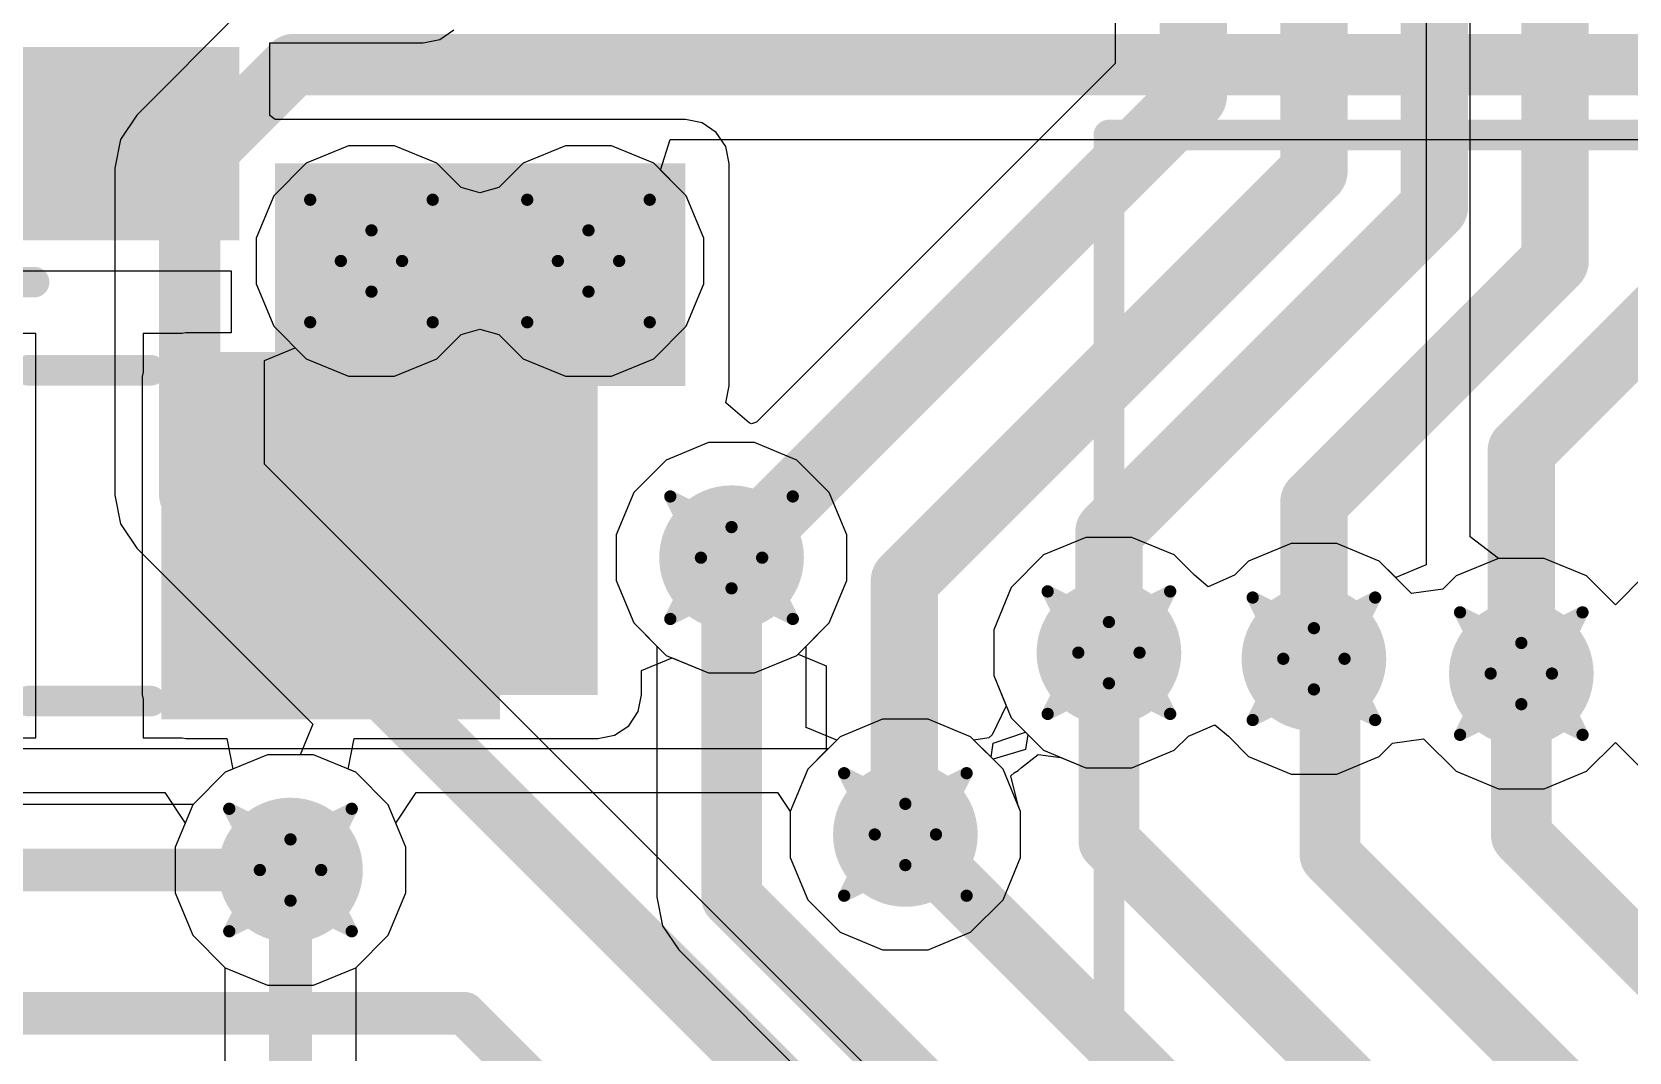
# Model space of a CAD drawing. Header units: inches. Extents: x -3 to 289, y -11 to 89.
# Drawn here: x 64.41 to 71.03, y 27.94 to 32.17 of the extents above; entities that cross this region are included whole.
import ezdxf

# ---------------------------------------------------------------- set-up
doc = ezdxf.new("R2010")
doc.units = ezdxf.units.IN
for name, color, linetype in [('Bottom Layer', 5, 'Continuous'), ('Drill Drawing', 1, 'Continuous'), ('Layer 1', 16, 'Continuous'), ('Layer 2', 76, 'Continuous'), ('Top Layer', 1, 'Continuous'), ('Top Overlay', 2, 'Continuous'), ('Top Paste', 8, 'Continuous'), ('Top Solder', 216, 'Continuous'), ('Via Holes', 16, 'Continuous')]:
    doc.layers.add(name, color=color, linetype=linetype)

# ---------------------------------------------------------------- blocks, each defined once
blk = doc.blocks.new('48_TSOP_I_9')
at = {"layer": 'Top Overlay', "const_width": 0.127}
for points in [[(-8.35, -6.1), (-8.35, 6.1)], [(8.35, -6.1), (-8.35, -6.1)]]:
    blk.add_lwpolyline(points, dxfattribs=at)
at = {"layer": 'Top Overlay', "const_width": 0.0635}
blk.add_lwpolyline([(-8.3818, -6.1, 1), (-8.3183, -6.1, 1)], format="xyb", close=True, dxfattribs=at)
blk.add_lwpolyline([(-8.3818, -6.1, 1), (-8.3183, -6.1, 1)], format="xyb", close=True, dxfattribs=at)
blk = doc.blocks.new('I___0805_93')
at = {"layer": 'Top Layer'}
for points in [[(-1.6, 0.66), (-0.4, 0.66), (-0.4, -0.66), (-1.6, -0.66)], [(0.4, 0.66), (1.6, 0.66), (1.6, -0.66), (0.4, -0.66)]]:
    blk.add_hatch(color=1, dxfattribs=at).paths.add_polyline_path(points)
at = {"layer": 'Top Paste'}
for points in [[(-1.6, 0.66), (-0.4, 0.66), (-0.4, -0.66), (-1.6, -0.66)], [(0.4, 0.66), (1.6, 0.66), (1.6, -0.66), (0.4, -0.66)]]:
    blk.add_hatch(color=8, dxfattribs=at).paths.add_polyline_path(points)
at = {"layer": 'Top Solder'}
for points in [[(-1.7016, 0.7616), (-0.2984, 0.7616), (-0.2984, -0.7616), (-1.7016, -0.7616)], [(0.2984, 0.7616), (1.7016, 0.7616), (1.7016, -0.7616), (0.2984, -0.7616)]]:
    blk.add_hatch(color=216, dxfattribs=at).paths.add_polyline_path(points)
at = {"layer": 'Top Overlay', "const_width": 0.127}
for points in [[(0.254, 0.6858), (-0.254, 0.6858)], [(0.254, -0.6858), (-0.254, -0.6858)]]:
    blk.add_lwpolyline(points, dxfattribs=at)
at = {"layer": 'Top Overlay', "const_width": 0.0635}
for points in [[(-0.2857, 0.6858, 1), (-0.2223, 0.6858, 1)], [(0.2223, 0.6858, 1), (0.2857, 0.6858, 1)], [(-0.2857, -0.6858, 1), (-0.2223, -0.6858, 1)], [(0.2223, -0.6858, 1), (0.2857, -0.6858, 1)]]:
    blk.add_lwpolyline(points, format="xyb", close=True, dxfattribs=at)
blk = doc.blocks.new('6_TSOP_94')
at = {"layer": 'Top Layer'}
for points in [[(-0.7, 0.5998), (-1.7, 0.5998), (-1.7, 1.2998), (-0.7, 1.2998)], [(1.7, 0.5998), (0.7, 0.5998), (0.7, 1.2998), (1.7, 1.2998)], [(-0.7, -0.35), (-1.7, -0.35), (-1.7, 0.35), (-0.7, 0.35)], [(1.7, -0.35), (0.7, -0.35), (0.7, 0.35), (1.7, 0.35)], [(-0.7, -1.2998), (-1.7, -1.2998), (-1.7, -0.5998), (-0.7, -0.5998)], [(1.7, -1.2998), (0.7, -1.2998), (0.7, -0.5998), (1.7, -0.5998)]]:
    blk.add_hatch(color=1, dxfattribs=at).paths.add_polyline_path(points)
at = {"layer": 'Top Paste'}
for points in [[(-0.7, 0.5998), (-1.7, 0.5998), (-1.7, 1.2998), (-0.7, 1.2998)], [(1.7, 0.5998), (0.7, 0.5998), (0.7, 1.2998), (1.7, 1.2998)], [(-0.7, -0.35), (-1.7, -0.35), (-1.7, 0.35), (-0.7, 0.35)], [(1.7, -0.35), (0.7, -0.35), (0.7, 0.35), (1.7, 0.35)], [(-0.7, -1.2998), (-1.7, -1.2998), (-1.7, -0.5998), (-0.7, -0.5998)], [(1.7, -1.2998), (0.7, -1.2998), (0.7, -0.5998), (1.7, -0.5998)]]:
    blk.add_hatch(color=8, dxfattribs=at).paths.add_polyline_path(points)
at = {"layer": 'Top Solder'}
for points in [[(-0.6492, 0.549), (-1.7508, 0.549), (-1.7508, 1.3506), (-0.6492, 1.3506)], [(1.7508, 0.549), (0.6492, 0.549), (0.6492, 1.3506), (1.7508, 1.3506)], [(-0.6492, -0.4008), (-1.7508, -0.4008), (-1.7508, 0.4008), (-0.6492, 0.4008)], [(1.7508, -0.4008), (0.6492, -0.4008), (0.6492, 0.4008), (1.7508, 0.4008)], [(-0.6492, -1.3506), (-1.7508, -1.3506), (-1.7508, -0.549), (-0.6492, -0.549)], [(1.7508, -1.3506), (0.6492, -1.3506), (0.6492, -0.549), (1.7508, -0.549)]]:
    blk.add_hatch(color=216, dxfattribs=at).paths.add_polyline_path(points)
at = {"layer": 'Top Overlay', "const_width": 0.127}
for points in [[(-0.9, 1.5236), (0.8999, 1.5236)], [(-1.9558, 0.8128), (-1.9558, 1.0668)], [(-1.9558, 1.0668), (-1.8288, 0.9398)], [(-1.9558, 0.8128), (-1.8288, 0.9398)], [(-0.9, -1.524), (0.8999, -1.524)]]:
    blk.add_lwpolyline(points, dxfattribs=at)
at = {"layer": 'Top Overlay', "const_width": 0.0635}
for points in [[(-0.9318, 1.5236, 1), (-0.8683, 1.5236, 1)], [(0.8682, 1.5236, 1), (0.9317, 1.5236, 1)], [(-1.9875, 1.0668, 1), (-1.9241, 1.0668, 1)], [(-1.9875, 1.0668, 1), (-1.9241, 1.0668, 1)], [(-1.8605, 0.9398, 1), (-1.7971, 0.9398, 1)], [(-1.8605, 0.9398, 1), (-1.7971, 0.9398, 1)], [(-1.9875, 0.8128, 1), (-1.9241, 0.8128, 1)], [(-1.9875, 0.8128, 1), (-1.9241, 0.8128, 1)], [(-0.9318, -1.524, 1), (-0.8683, -1.524, 1)], [(0.8682, -1.524, 1), (0.9317, -1.524, 1)]]:
    blk.add_lwpolyline(points, format="xyb", close=True, dxfattribs=at)

msp = doc.modelspace()

# ---------------------------------------------------------------- hatches: boundary and pattern name
at = {"layer": 'Bottom Layer'}
h = msp.add_hatch(color=5, dxfattribs=at)
edge = h.paths.add_edge_path()
edge.add_arc((65.8194, 31.2153), 0.3, 0, 360)
h = msp.add_hatch(color=5, dxfattribs=at)
edge = h.paths.add_edge_path()
edge.add_arc((66.7194, 31.2153), 0.3, 0, 360)
h = msp.add_hatch(color=5, dxfattribs=at)
edge = h.paths.add_edge_path()
edge.add_arc((67.3126, 29.985), 0.3, 0, 360)
h = msp.add_hatch(color=5, dxfattribs=at)
edge = h.paths.add_edge_path()
edge.add_arc((68.8775, 29.5912), 0.3, 0, 360)
h = msp.add_hatch(color=5, dxfattribs=at)
edge = h.paths.add_edge_path()
edge.add_arc((69.7275, 29.5658), 0.3, 0, 360)
h = msp.add_hatch(color=5, dxfattribs=at)
edge = h.paths.add_edge_path()
edge.add_arc((70.5875, 29.5045), 0.3, 0, 360)
h = msp.add_hatch(color=5, dxfattribs=at)
edge = h.paths.add_edge_path()
edge.add_arc((68.0334, 28.8373), 0.3, 0, 360)
h = msp.add_hatch(color=5, dxfattribs=at)
edge = h.paths.add_edge_path()
edge.add_arc((65.4837, 28.6899), 0.3, 0, 360)
at = {"layer": 'Layer 1'}
h = msp.add_hatch(color=16, dxfattribs=at)
edge = h.paths.add_edge_path()
edge.add_arc((65.8194, 31.2153), 0.3, 0, 360)
h = msp.add_hatch(color=16, dxfattribs=at)
edge = h.paths.add_edge_path()
edge.add_arc((66.7194, 31.2153), 0.3, 0, 360)
h = msp.add_hatch(color=16, dxfattribs=at)
edge = h.paths.add_edge_path()
edge.add_arc((67.3126, 29.985), 0.3, 0, 360)
h = msp.add_hatch(color=16, dxfattribs=at)
edge = h.paths.add_edge_path()
edge.add_arc((68.8775, 29.5912), 0.3, 0, 360)
h = msp.add_hatch(color=16, dxfattribs=at)
edge = h.paths.add_edge_path()
edge.add_arc((69.7275, 29.5658), 0.3, 0, 360)
h = msp.add_hatch(color=16, dxfattribs=at)
edge = h.paths.add_edge_path()
edge.add_arc((70.5875, 29.5045), 0.3, 0, 360)
h = msp.add_hatch(color=16, dxfattribs=at)
edge = h.paths.add_edge_path()
edge.add_arc((68.0334, 28.8373), 0.3, 0, 360)
h = msp.add_hatch(color=16, dxfattribs=at)
edge = h.paths.add_edge_path()
edge.add_arc((65.4837, 28.6899), 0.3, 0, 360)
at = {"layer": 'Layer 2'}
h = msp.add_hatch(color=76, dxfattribs=at)
edge = h.paths.add_edge_path()
edge.add_arc((65.8194, 31.2153), 0.3, 0, 360)
h = msp.add_hatch(color=76, dxfattribs=at)
edge = h.paths.add_edge_path()
edge.add_arc((66.7194, 31.2153), 0.3, 0, 360)
h = msp.add_hatch(color=76, dxfattribs=at)
edge = h.paths.add_edge_path()
edge.add_arc((67.3126, 29.985), 0.3, 0, 360)
h = msp.add_hatch(color=76, dxfattribs=at)
edge = h.paths.add_edge_path()
edge.add_arc((68.8775, 29.5912), 0.3, 0, 360)
h = msp.add_hatch(color=76, dxfattribs=at)
edge = h.paths.add_edge_path()
edge.add_arc((69.7275, 29.5658), 0.3, 0, 360)
h = msp.add_hatch(color=76, dxfattribs=at)
edge = h.paths.add_edge_path()
edge.add_arc((70.5875, 29.5045), 0.3, 0, 360)
h = msp.add_hatch(color=76, dxfattribs=at)
edge = h.paths.add_edge_path()
edge.add_arc((68.0334, 28.8373), 0.3, 0, 360)
h = msp.add_hatch(color=76, dxfattribs=at)
edge = h.paths.add_edge_path()
edge.add_arc((65.4837, 28.6899), 0.3, 0, 360)
at = {"layer": 'Top Layer'}
for points in [[(65.4196, 30.6971), (67.121, 30.6971), (67.121, 31.6201), (65.4196, 31.6201)], [(65.4913, 29.4163), (66.758, 29.4163), (66.758, 31.6201), (65.4913, 31.6201)], [(65.0504, 29.4163), (66.758, 29.4163), (66.758, 30.7363), (65.0504, 30.7363)]]:
    msp.add_hatch(color=1, dxfattribs=at).paths.add_polyline_path(points)
h = msp.add_hatch(color=1, dxfattribs=at)
edge = h.paths.add_edge_path()
edge.add_arc((65.8194, 31.2153), 0.3, 0, 360)
h = msp.add_hatch(color=1, dxfattribs=at)
edge = h.paths.add_edge_path()
edge.add_arc((66.7194, 31.2153), 0.3, 0, 360)
h = msp.add_hatch(color=1, dxfattribs=at)
edge = h.paths.add_edge_path()
edge.add_arc((67.3126, 29.985), 0.3, 0, 360)
h = msp.add_hatch(color=1, dxfattribs=at)
edge = h.paths.add_edge_path()
edge.add_arc((68.8775, 29.5912), 0.3, 0, 360)
h = msp.add_hatch(color=1, dxfattribs=at)
edge = h.paths.add_edge_path()
edge.add_arc((69.7275, 29.5658), 0.3, 0, 360)
h = msp.add_hatch(color=1, dxfattribs=at)
edge = h.paths.add_edge_path()
edge.add_arc((70.5875, 29.5045), 0.3, 0, 360)
h = msp.add_hatch(color=1, dxfattribs=at)
edge = h.paths.add_edge_path()
edge.add_arc((68.0334, 28.8373), 0.3, 0, 360)
h = msp.add_hatch(color=1, dxfattribs=at)
edge = h.paths.add_edge_path()
edge.add_arc((65.4837, 28.6899), 0.3, 0, 360)
at = {"layer": 'Via Holes'}
h = msp.add_hatch(color=7, dxfattribs=at)
edge = h.paths.add_edge_path()
edge.add_arc((65.8194, 31.2153), 0.15, 0, 360)
h = msp.add_hatch(color=7, dxfattribs=at)
edge = h.paths.add_edge_path()
edge.add_arc((66.7194, 31.2153), 0.15, 0, 360)
h = msp.add_hatch(color=7, dxfattribs=at)
edge = h.paths.add_edge_path()
edge.add_arc((67.3126, 29.985), 0.15, 0, 360)
h = msp.add_hatch(color=7, dxfattribs=at)
edge = h.paths.add_edge_path()
edge.add_arc((68.8775, 29.5912), 0.15, 0, 360)
h = msp.add_hatch(color=7, dxfattribs=at)
edge = h.paths.add_edge_path()
edge.add_arc((69.7275, 29.5658), 0.15, 0, 360)
h = msp.add_hatch(color=7, dxfattribs=at)
edge = h.paths.add_edge_path()
edge.add_arc((70.5875, 29.5045), 0.15, 0, 360)
h = msp.add_hatch(color=7, dxfattribs=at)
edge = h.paths.add_edge_path()
edge.add_arc((68.0334, 28.8373), 0.15, 0, 360)
h = msp.add_hatch(color=7, dxfattribs=at)
edge = h.paths.add_edge_path()
edge.add_arc((65.4837, 28.6899), 0.15, 0, 360)

# ---------------------------------------------------------------- linework, layer by layer
at = {"layer": 'Bottom Layer'}
for p, q in [((65.2751, 32.2497), (64.846, 31.8205)), ((64.846, 31.8205), (64.7786, 31.7197)), ((64.7786, 31.7197), (64.755, 31.6008)), ((67.0182, 31.5921), (67.0581, 31.7191)), ((67.0581, 31.7191), (83.6361, 31.7191)), ((64.755, 31.6008), (64.755, 30.2447)), ((67.1244, 31.4859), (67.0182, 31.5921)), ((67.1972, 31.3103), (67.1244, 31.4859)), ((67.1972, 31.1203), (67.1972, 31.3103)), ((67.1244, 30.9446), (67.1972, 31.1203)), ((66.1908, 30.911), (66.2694, 30.9324)), ((66.2694, 30.9324), (66.3479, 30.911)), ((66.99, 30.8102), (67.1244, 30.9446)), ((66.09, 30.8102), (66.1908, 30.911)), ((66.3479, 30.911), (66.4487, 30.8102)), ((65.3765, 30.8028), (65.5035, 30.8554)), ((65.3765, 30.3735), (65.3765, 30.8028)), ((65.5035, 30.8554), (65.5487, 30.8102)), ((65.5487, 30.8102), (65.7243, 30.7375)), ((65.9144, 30.7375), (66.09, 30.8102)), ((66.4487, 30.8102), (66.6243, 30.7375)), ((66.8144, 30.7375), (66.99, 30.8102)), ((65.7243, 30.7375), (65.9144, 30.7375)), ((66.6243, 30.7375), (66.8144, 30.7375)), ((67.2175, 30.4628), (67.0419, 30.39)), ((67.4076, 30.4628), (67.2175, 30.4628)), ((67.5832, 30.39), (67.4076, 30.4628)), ((70.3317, 25.4183), (65.3765, 30.3735)), ((67.0419, 30.39), (66.9075, 30.2556)), ((67.7176, 30.2556), (67.5832, 30.39)), ((64.755, 30.2447), (64.7786, 30.1258)), ((66.9075, 30.2556), (66.8348, 30.08)), ((67.7904, 30.08), (67.7176, 30.2556)), ((64.7786, 30.1258), (64.846, 30.025)), ((66.8348, 30.08), (66.8348, 29.8899)), ((67.7904, 29.8899), (67.7904, 30.08)), ((68.7824, 30.069), (68.6068, 29.9963)), ((68.9725, 30.069), (68.7824, 30.069)), ((69.1481, 29.9963), (68.9725, 30.069)), ((64.846, 30.025), (65.5763, 29.2947)), ((69.6325, 30.0436), (69.4569, 29.9709)), ((69.8226, 30.0436), (69.6325, 30.0436)), ((69.9982, 29.9709), (69.8226, 30.0436)), ((68.6068, 29.9963), (68.4724, 29.8619)), ((69.2323, 29.9122), (69.1481, 29.9963)), ((69.4569, 29.9709), (69.3982, 29.9122)), ((70.1326, 29.8365), (69.9982, 29.9709)), ((70.4925, 29.9823), (70.3169, 29.9095)), ((70.6826, 29.9823), (70.4925, 29.9823)), ((70.8582, 29.9095), (70.6826, 29.9823)), ((66.8348, 29.8899), (66.9075, 29.7143)), ((67.7176, 29.7143), (67.7904, 29.8899)), ((69.2889, 29.8646), (69.2323, 29.9122)), ((69.3982, 29.9122), (69.2889, 29.8646)), ((70.3169, 29.9095), (70.2624, 29.855)), ((70.9775, 29.7902), (70.8582, 29.9095)), ((71.0968, 29.9095), (70.9775, 29.7902)), ((68.4724, 29.8619), (68.3997, 29.6863)), ((70.2624, 29.855), (70.1326, 29.8365)), ((66.9075, 29.7143), (67.0419, 29.5799)), ((67.5832, 29.5799), (67.7176, 29.7143)), ((68.3997, 29.6863), (68.3997, 29.4962)), ((67.0419, 29.5799), (67.2175, 29.5072)), ((67.4076, 29.5072), (67.5832, 29.5799)), ((67.2175, 29.5072), (67.4076, 29.5072)), ((68.3997, 29.4962), (68.4724, 29.3206)), ((65.5763, 29.2947), (65.5237, 29.1677)), ((67.9384, 29.3151), (67.7628, 29.2423)), ((68.1284, 29.3151), (67.9384, 29.3151)), ((68.3041, 29.2423), (68.1284, 29.3151)), ((68.4724, 29.3206), (68.6068, 29.1862)), ((69.2068, 29.2449), (69.3161, 29.2924)), ((69.3161, 29.2924), (69.3728, 29.2449)), ((67.7628, 29.2423), (67.6283, 29.1079)), ((68.4385, 29.1079), (68.3041, 29.2423)), ((69.1481, 29.1862), (69.2068, 29.2449)), ((69.3728, 29.2449), (69.4569, 29.1607)), ((69.9982, 29.1607), (70.0527, 29.2153)), ((70.0527, 29.2153), (70.1825, 29.2338)), ((70.1825, 29.2338), (70.3169, 29.0994)), ((70.8582, 29.0994), (70.9775, 29.2187)), ((70.9775, 29.2187), (71.0968, 29.0994)), ((65.3887, 29.1677), (65.2131, 29.095)), ((65.5237, 29.1677), (65.3887, 29.1677)), ((68.6068, 29.1862), (68.7824, 29.1134)), ((68.9725, 29.1134), (69.1481, 29.1862)), ((69.4569, 29.1607), (69.6325, 29.088)), ((69.8226, 29.088), (69.9982, 29.1607)), ((65.2131, 29.095), (65.0799, 28.9618)), ((67.6283, 29.1079), (67.5556, 28.9323)), ((68.5112, 28.9323), (68.4385, 29.1079)), ((68.7824, 29.1134), (68.9725, 29.1134)), ((69.6325, 29.088), (69.8226, 29.088)), ((70.3169, 29.0994), (70.4925, 29.0267)), ((70.6826, 29.0267), (70.8582, 29.0994)), ((70.4925, 29.0267), (70.6826, 29.0267)), ((65.0799, 28.9618), (60.5956, 28.9618)), ((67.5556, 28.9323), (67.5556, 28.7422)), ((68.5112, 28.7422), (68.5112, 28.9323)), ((67.5556, 28.7422), (67.6283, 28.5666)), ((68.4385, 28.5666), (68.5112, 28.7422)), ((67.6283, 28.5666), (67.7628, 28.4322)), ((68.3041, 28.4322), (68.4385, 28.5666)), ((67.7628, 28.4322), (67.9384, 28.3595)), ((68.1284, 28.3595), (68.3041, 28.4322)), ((67.9384, 28.3595), (68.1284, 28.3595))]:
    msp.add_line(p, q, dxfattribs=at)
for points, const_width in [([(65.0657, 31.6008), (65.4948, 32.0299)], 0.254), ([(65.4948, 32.0299), (85.2854, 32.0299)], 0.254), ([(65.0657, 30.2447), (65.0657, 31.6008)], 0.254), ([(65.0657, 30.2447), (70.112, 25.1985)], 0.254), ([(60.5956, 28.6899), (65.4837, 28.6899)], 0.1778), ([(60.5832, 28.0954), (66.2047, 28.0954)], 0.1778), ([(66.2047, 28.0954), (68.8775, 25.4225)], 0.1778)]:
    msp.add_lwpolyline(points, dxfattribs=dict(at, const_width=const_width))
for points, const_width in [([(65.4313, 32.0299, 1), (65.5583, 32.0299, 1)], 0.127), ([(65.4313, 32.0299, 1), (65.5583, 32.0299, 1)], 0.127), ([(65.0022, 31.6008, 1), (65.1292, 31.6008, 1)], 0.127), ([(65.0022, 31.6008, 1), (65.1292, 31.6008, 1)], 0.127), ([(65.0022, 30.2447, 1), (65.1292, 30.2447, 1)], 0.127), ([(65.0022, 30.2447, 1), (65.1292, 30.2447, 1)], 0.127), ([(65.4393, 28.6899, 1), (65.5282, 28.6899, 1)], 0.0889), ([(66.1602, 28.0954, 1), (66.2491, 28.0954, 1)], 0.0889), ([(66.1602, 28.0954, 1), (66.2491, 28.0954, 1)], 0.0889)]:
    msp.add_lwpolyline(points, format="xyb", close=True, dxfattribs=dict(at, const_width=const_width))
at = {"layer": 'Drill Drawing', "const_width": 0.0508}
for points in [[(65.5654, 31.4693), (65.8194, 31.3423)], [(65.5654, 31.4693), (65.6924, 31.2153)], [(65.8194, 31.3423), (66.0734, 31.4693)], [(65.9464, 31.2153), (66.0734, 31.4693)], [(66.4654, 31.4693), (66.7194, 31.3423)], [(66.4654, 31.4693), (66.5924, 31.2153)], [(66.7194, 31.3423), (66.9734, 31.4693)], [(66.8464, 31.2153), (66.9734, 31.4693)], [(65.5654, 30.9613), (65.6924, 31.2153)], [(65.9464, 31.2153), (66.0734, 30.9613)], [(66.4654, 30.9613), (66.5924, 31.2153)], [(66.8464, 31.2153), (66.9734, 30.9613)], [(65.5654, 30.9613), (65.8194, 31.0883)], [(65.8194, 31.0883), (66.0734, 30.9613)], [(66.4654, 30.9613), (66.7194, 31.0883)], [(66.7194, 31.0883), (66.9734, 30.9613)], [(67.0586, 30.239), (67.3126, 30.112)], [(67.0586, 30.239), (67.1856, 29.985)], [(67.3126, 30.112), (67.5666, 30.239)], [(67.4396, 29.985), (67.5666, 30.239)], [(67.0586, 29.731), (67.1856, 29.985)], [(67.4396, 29.985), (67.5666, 29.731)], [(67.0586, 29.731), (67.3126, 29.858)], [(67.3126, 29.858), (67.5666, 29.731)], [(68.6235, 29.8452), (68.8775, 29.7182)], [(68.6235, 29.8452), (68.7505, 29.5912)], [(68.8775, 29.7182), (69.1315, 29.8452)], [(69.0045, 29.5912), (69.1315, 29.8452)], [(69.4735, 29.8198), (69.7275, 29.6928)], [(69.4735, 29.8198), (69.6005, 29.5658)], [(69.7275, 29.6928), (69.9815, 29.8198)], [(69.8545, 29.5658), (69.9815, 29.8198)], [(70.3335, 29.7585), (70.5875, 29.6315)], [(70.3335, 29.7585), (70.4605, 29.5045)], [(70.5875, 29.6315), (70.8415, 29.7585)], [(70.7145, 29.5045), (70.8415, 29.7585)], [(68.6235, 29.3372), (68.7505, 29.5912)], [(69.0045, 29.5912), (69.1315, 29.3372)], [(69.4735, 29.3118), (69.6005, 29.5658)], [(69.8545, 29.5658), (69.9815, 29.3118)], [(68.6235, 29.3372), (68.8775, 29.4642)], [(68.8775, 29.4642), (69.1315, 29.3372)], [(70.3335, 29.2505), (70.4605, 29.5045)], [(70.7145, 29.5045), (70.8415, 29.2505)], [(69.4735, 29.3118), (69.7275, 29.4388)], [(69.7275, 29.4388), (69.9815, 29.3118)], [(70.3335, 29.2505), (70.5875, 29.3775)], [(70.5875, 29.3775), (70.8415, 29.2505)], [(67.7794, 29.0913), (68.0334, 28.9643)], [(67.7794, 29.0913), (67.9064, 28.8373)], [(68.0334, 28.9643), (68.2874, 29.0913)], [(68.1604, 28.8373), (68.2874, 29.0913)], [(65.2297, 28.9439), (65.4837, 28.8169)], [(65.2297, 28.9439), (65.3567, 28.6899)], [(65.4837, 28.8169), (65.7377, 28.9439)], [(65.6107, 28.6899), (65.7377, 28.9439)], [(67.7794, 28.5833), (67.9064, 28.8373)], [(68.1604, 28.8373), (68.2874, 28.5833)], [(65.2297, 28.4359), (65.3567, 28.6899)], [(65.6107, 28.6899), (65.7377, 28.4359)], [(67.7794, 28.5833), (68.0334, 28.7103)], [(68.0334, 28.7103), (68.2874, 28.5833)], [(65.2297, 28.4359), (65.4837, 28.5629)], [(65.4837, 28.5629), (65.7377, 28.4359)]]:
    msp.add_lwpolyline(points, dxfattribs=at)
at = {"layer": 'Drill Drawing', "const_width": 0.0254}
for points in [[(65.5527, 31.4693, 1), (65.5781, 31.4693, 1)], [(65.5527, 31.4693, 1), (65.5781, 31.4693, 1)], [(66.0607, 31.4693, 1), (66.0861, 31.4693, 1)], [(66.0607, 31.4693, 1), (66.0861, 31.4693, 1)], [(66.4527, 31.4693, 1), (66.4781, 31.4693, 1)], [(66.4527, 31.4693, 1), (66.4781, 31.4693, 1)], [(66.9607, 31.4693, 1), (66.9861, 31.4693, 1)], [(66.9607, 31.4693, 1), (66.9861, 31.4693, 1)], [(65.8067, 31.3423, 1), (65.8321, 31.3423, 1)], [(65.8067, 31.3423, 1), (65.8321, 31.3423, 1)], [(66.7067, 31.3423, 1), (66.7321, 31.3423, 1)], [(66.7067, 31.3423, 1), (66.7321, 31.3423, 1)], [(65.6797, 31.2153, 1), (65.7051, 31.2153, 1)], [(65.6797, 31.2153, 1), (65.7051, 31.2153, 1)], [(65.9337, 31.2153, 1), (65.9591, 31.2153, 1)], [(65.9337, 31.2153, 1), (65.9591, 31.2153, 1)], [(66.5797, 31.2153, 1), (66.6051, 31.2153, 1)], [(66.5797, 31.2153, 1), (66.6051, 31.2153, 1)], [(66.8337, 31.2153, 1), (66.8591, 31.2153, 1)], [(66.8337, 31.2153, 1), (66.8591, 31.2153, 1)], [(65.8067, 31.0883, 1), (65.8321, 31.0883, 1)], [(65.8067, 31.0883, 1), (65.8321, 31.0883, 1)], [(66.7067, 31.0883, 1), (66.7321, 31.0883, 1)], [(66.7067, 31.0883, 1), (66.7321, 31.0883, 1)], [(65.5527, 30.9613, 1), (65.5781, 30.9613, 1)], [(65.5527, 30.9613, 1), (65.5781, 30.9613, 1)], [(66.0607, 30.9613, 1), (66.0861, 30.9613, 1)], [(66.0607, 30.9613, 1), (66.0861, 30.9613, 1)], [(66.4527, 30.9613, 1), (66.4781, 30.9613, 1)], [(66.4527, 30.9613, 1), (66.4781, 30.9613, 1)], [(66.9607, 30.9613, 1), (66.9861, 30.9613, 1)], [(66.9607, 30.9613, 1), (66.9861, 30.9613, 1)], [(67.0459, 30.239, 1), (67.0713, 30.239, 1)], [(67.0459, 30.239, 1), (67.0713, 30.239, 1)], [(67.5539, 30.239, 1), (67.5793, 30.239, 1)], [(67.5539, 30.239, 1), (67.5793, 30.239, 1)], [(67.2999, 30.112, 1), (67.3253, 30.112, 1)], [(67.2999, 30.112, 1), (67.3253, 30.112, 1)], [(67.1729, 29.985, 1), (67.1983, 29.985, 1)], [(67.1729, 29.985, 1), (67.1983, 29.985, 1)], [(67.4269, 29.985, 1), (67.4523, 29.985, 1)], [(67.4269, 29.985, 1), (67.4523, 29.985, 1)], [(67.2999, 29.858, 1), (67.3253, 29.858, 1)], [(67.2999, 29.858, 1), (67.3253, 29.858, 1)], [(68.6108, 29.8452, 1), (68.6362, 29.8452, 1)], [(68.6108, 29.8452, 1), (68.6362, 29.8452, 1)], [(69.1188, 29.8452, 1), (69.1442, 29.8452, 1)], [(69.1188, 29.8452, 1), (69.1442, 29.8452, 1)], [(69.4608, 29.8198, 1), (69.4862, 29.8198, 1)], [(69.4608, 29.8198, 1), (69.4862, 29.8198, 1)], [(69.9688, 29.8198, 1), (69.9942, 29.8198, 1)], [(69.9688, 29.8198, 1), (69.9942, 29.8198, 1)], [(67.0459, 29.731, 1), (67.0713, 29.731, 1)], [(67.0459, 29.731, 1), (67.0713, 29.731, 1)], [(67.5539, 29.731, 1), (67.5793, 29.731, 1)], [(67.5539, 29.731, 1), (67.5793, 29.731, 1)], [(68.8648, 29.7182, 1), (68.8902, 29.7182, 1)], [(68.8648, 29.7182, 1), (68.8902, 29.7182, 1)], [(70.3208, 29.7585, 1), (70.3462, 29.7585, 1)], [(70.3208, 29.7585, 1), (70.3462, 29.7585, 1)], [(70.8288, 29.7585, 1), (70.8542, 29.7585, 1)], [(70.8288, 29.7585, 1), (70.8542, 29.7585, 1)], [(69.7148, 29.6928, 1), (69.7402, 29.6928, 1)], [(69.7148, 29.6928, 1), (69.7402, 29.6928, 1)], [(68.7378, 29.5912, 1), (68.7632, 29.5912, 1)], [(68.7378, 29.5912, 1), (68.7632, 29.5912, 1)], [(68.9918, 29.5912, 1), (69.0172, 29.5912, 1)], [(68.9918, 29.5912, 1), (69.0172, 29.5912, 1)], [(70.5748, 29.6315, 1), (70.6002, 29.6315, 1)], [(70.5748, 29.6315, 1), (70.6002, 29.6315, 1)], [(69.5878, 29.5658, 1), (69.6132, 29.5658, 1)], [(69.5878, 29.5658, 1), (69.6132, 29.5658, 1)], [(69.8418, 29.5658, 1), (69.8672, 29.5658, 1)], [(69.8418, 29.5658, 1), (69.8672, 29.5658, 1)], [(68.8648, 29.4642, 1), (68.8902, 29.4642, 1)], [(68.8648, 29.4642, 1), (68.8902, 29.4642, 1)], [(70.4478, 29.5045, 1), (70.4732, 29.5045, 1)], [(70.4478, 29.5045, 1), (70.4732, 29.5045, 1)], [(70.7018, 29.5045, 1), (70.7272, 29.5045, 1)], [(70.7018, 29.5045, 1), (70.7272, 29.5045, 1)], [(69.7148, 29.4388, 1), (69.7402, 29.4388, 1)], [(69.7148, 29.4388, 1), (69.7402, 29.4388, 1)], [(68.6108, 29.3372, 1), (68.6362, 29.3372, 1)], [(68.6108, 29.3372, 1), (68.6362, 29.3372, 1)], [(69.1188, 29.3372, 1), (69.1442, 29.3372, 1)], [(69.1188, 29.3372, 1), (69.1442, 29.3372, 1)], [(70.5748, 29.3775, 1), (70.6002, 29.3775, 1)], [(70.5748, 29.3775, 1), (70.6002, 29.3775, 1)], [(69.4608, 29.3118, 1), (69.4862, 29.3118, 1)], [(69.4608, 29.3118, 1), (69.4862, 29.3118, 1)], [(69.9688, 29.3118, 1), (69.9942, 29.3118, 1)], [(69.9688, 29.3118, 1), (69.9942, 29.3118, 1)], [(70.3208, 29.2505, 1), (70.3462, 29.2505, 1)], [(70.3208, 29.2505, 1), (70.3462, 29.2505, 1)], [(70.8288, 29.2505, 1), (70.8542, 29.2505, 1)], [(70.8288, 29.2505, 1), (70.8542, 29.2505, 1)], [(67.7667, 29.0913, 1), (67.7921, 29.0913, 1)], [(67.7667, 29.0913, 1), (67.7921, 29.0913, 1)], [(68.2747, 29.0913, 1), (68.3001, 29.0913, 1)], [(68.2747, 29.0913, 1), (68.3001, 29.0913, 1)], [(65.217, 28.9439, 1), (65.2424, 28.9439, 1)], [(65.217, 28.9439, 1), (65.2424, 28.9439, 1)], [(65.725, 28.9439, 1), (65.7504, 28.9439, 1)], [(65.725, 28.9439, 1), (65.7504, 28.9439, 1)], [(68.0207, 28.9643, 1), (68.0461, 28.9643, 1)], [(68.0207, 28.9643, 1), (68.0461, 28.9643, 1)], [(65.471, 28.8169, 1), (65.4964, 28.8169, 1)], [(65.471, 28.8169, 1), (65.4964, 28.8169, 1)], [(67.8937, 28.8373, 1), (67.9191, 28.8373, 1)], [(67.8937, 28.8373, 1), (67.9191, 28.8373, 1)], [(68.1477, 28.8373, 1), (68.1731, 28.8373, 1)], [(68.1477, 28.8373, 1), (68.1731, 28.8373, 1)], [(65.344, 28.6899, 1), (65.3694, 28.6899, 1)], [(65.344, 28.6899, 1), (65.3694, 28.6899, 1)], [(65.598, 28.6899, 1), (65.6234, 28.6899, 1)], [(65.598, 28.6899, 1), (65.6234, 28.6899, 1)], [(68.0207, 28.7103, 1), (68.0461, 28.7103, 1)], [(68.0207, 28.7103, 1), (68.0461, 28.7103, 1)], [(65.471, 28.5629, 1), (65.4964, 28.5629, 1)], [(65.471, 28.5629, 1), (65.4964, 28.5629, 1)], [(67.7667, 28.5833, 1), (67.7921, 28.5833, 1)], [(67.7667, 28.5833, 1), (67.7921, 28.5833, 1)], [(68.2747, 28.5833, 1), (68.3001, 28.5833, 1)], [(68.2747, 28.5833, 1), (68.3001, 28.5833, 1)], [(65.217, 28.4359, 1), (65.2424, 28.4359, 1)], [(65.217, 28.4359, 1), (65.2424, 28.4359, 1)], [(65.725, 28.4359, 1), (65.7504, 28.4359, 1)], [(65.725, 28.4359, 1), (65.7504, 28.4359, 1)]]:
    msp.add_lwpolyline(points, format="xyb", close=True, dxfattribs=at)
at = {"layer": 'Layer 1'}
for p, q in [((65.7243, 31.6931), (65.5487, 31.6203)), ((65.9144, 31.6931), (65.7243, 31.6931)), ((66.09, 31.6203), (65.9144, 31.6931)), ((66.6243, 31.6931), (66.4487, 31.6203)), ((66.8144, 31.6931), (66.6243, 31.6931)), ((66.99, 31.6203), (66.8144, 31.6931)), ((65.5487, 31.6203), (65.4143, 31.4859)), ((66.1908, 31.5196), (66.09, 31.6203)), ((66.4487, 31.6203), (66.3479, 31.5196)), ((67.1244, 31.4859), (66.99, 31.6203)), ((65.4143, 31.4859), (65.3416, 31.3103)), ((66.2694, 31.4982), (66.1908, 31.5196)), ((66.3479, 31.5196), (66.2694, 31.4982)), ((67.1972, 31.3103), (67.1244, 31.4859)), ((65.3416, 31.3103), (65.3416, 31.1203)), ((67.1972, 31.1203), (67.1972, 31.3103)), ((65.3416, 31.1203), (65.4143, 30.9446)), ((67.1244, 30.9446), (67.1972, 31.1203)), ((65.4143, 30.9446), (65.5487, 30.8102)), ((66.1908, 30.911), (66.2694, 30.9324)), ((66.2694, 30.9324), (66.3479, 30.911)), ((66.99, 30.8102), (67.1244, 30.9446)), ((66.09, 30.8102), (66.1908, 30.911)), ((66.3479, 30.911), (66.4487, 30.8102)), ((65.5487, 30.8102), (65.7243, 30.7375)), ((65.9144, 30.7375), (66.09, 30.8102)), ((66.4487, 30.8102), (66.6243, 30.7375)), ((66.8144, 30.7375), (66.99, 30.8102)), ((65.7243, 30.7375), (65.9144, 30.7375)), ((66.6243, 30.7375), (66.8144, 30.7375)), ((67.2175, 30.4628), (67.0419, 30.39)), ((67.4076, 30.4628), (67.2175, 30.4628)), ((67.5832, 30.39), (67.4076, 30.4628)), ((67.0419, 30.39), (66.9075, 30.2556)), ((67.7176, 30.2556), (67.5832, 30.39)), ((66.9075, 30.2556), (66.8348, 30.08)), ((67.7904, 30.08), (67.7176, 30.2556)), ((66.8348, 30.08), (66.8348, 29.8899)), ((67.7904, 29.8899), (67.7904, 30.08)), ((68.7824, 30.069), (68.6068, 29.9963)), ((68.9725, 30.069), (68.7824, 30.069)), ((69.1481, 29.9963), (68.9725, 30.069)), ((69.6325, 30.0436), (69.4569, 29.9709)), ((69.8226, 30.0436), (69.6325, 30.0436)), ((69.9982, 29.9709), (69.8226, 30.0436)), ((68.6068, 29.9963), (68.4724, 29.8619)), ((69.2323, 29.9122), (69.1481, 29.9963)), ((69.4569, 29.9709), (69.3982, 29.9122)), ((70.1326, 29.8365), (69.9982, 29.9709)), ((70.4925, 29.9823), (70.3169, 29.9095)), ((70.6826, 29.9823), (70.4925, 29.9823)), ((70.8582, 29.9095), (70.6826, 29.9823)), ((66.8348, 29.8899), (66.9075, 29.7143)), ((67.7176, 29.7143), (67.7904, 29.8899)), ((69.2889, 29.8646), (69.2323, 29.9122)), ((69.3982, 29.9122), (69.2889, 29.8646)), ((70.3169, 29.9095), (70.2624, 29.855)), ((70.9775, 29.7902), (70.8582, 29.9095)), ((71.0968, 29.9095), (70.9775, 29.7902)), ((68.4724, 29.8619), (68.3997, 29.6863)), ((70.2624, 29.855), (70.1326, 29.8365)), ((66.9075, 29.7143), (67.0031, 29.6187)), ((67.6221, 29.6187), (67.7176, 29.7143)), ((68.3997, 29.6863), (68.3997, 29.4962)), ((67.0031, 29.6187), (67.0031, 28.5776)), ((67.6221, 29.2812), (67.6221, 29.6187)), ((68.3997, 29.4962), (68.4724, 29.3206)), ((67.7491, 29.2286), (67.6221, 29.2812)), ((67.9384, 29.3151), (67.7628, 29.2423)), ((68.1284, 29.3151), (67.9384, 29.3151)), ((68.3041, 29.2423), (68.1284, 29.3151)), ((68.4724, 29.3206), (68.5417, 29.2513)), ((67.7628, 29.2423), (67.7491, 29.2286)), ((68.397, 29.1493), (68.3041, 29.2423)), ((68.5417, 29.2513), (68.5319, 29.189)), ((65.3887, 29.1677), (65.2131, 29.095)), ((65.5787, 29.1677), (65.3887, 29.1677)), ((65.7544, 29.095), (65.5787, 29.1677)), ((68.5319, 29.189), (68.397, 29.1493)), ((65.2131, 29.095), (65.0786, 28.9606)), ((65.8888, 28.9606), (65.7544, 29.095)), ((65.0786, 28.9606), (65.0059, 28.785)), ((65.9615, 28.785), (65.8888, 28.9606)), ((65.0059, 28.785), (65.0059, 28.5949)), ((65.9615, 28.5949), (65.9615, 28.785)), ((65.0059, 28.5949), (65.0786, 28.4193)), ((65.8888, 28.4193), (65.9615, 28.5949)), ((67.0031, 28.5776), (67.0031, 28.5776)), ((67.0031, 28.5776), (67.0267, 28.4591)), ((65.0786, 28.4193), (65.2131, 28.2849)), ((65.7544, 28.2849), (65.8888, 28.4193)), ((67.0267, 28.4591), (67.0937, 28.3587)), ((67.0937, 28.3587), (76.3001, 19.1524)), ((65.2131, 28.2849), (65.3887, 28.2121)), ((65.5787, 28.2121), (65.7544, 28.2849)), ((65.3887, 28.2121), (65.5787, 28.2121))]:
    msp.add_line(p, q, dxfattribs=at)
at = {"layer": 'Layer 1', "const_width": 0.2515}
for points in [[(67.3126, 28.5776), (67.3126, 29.985)], [(68.8775, 28.8084), (68.8775, 29.5912)], [(69.7275, 29.5658), (69.7942, 29.4991)], [(69.7942, 28.7517), (69.7942, 29.4991)], [(70.5875, 28.8332), (70.5875, 29.5045)], [(68.0334, 28.8373), (76.4415, 20.4292)], [(70.5875, 28.8332), (75.9289, 23.4918)], [(68.8775, 28.8084), (76.4849, 21.201)], [(69.7942, 28.7517), (76.567, 21.9788)], [(67.3126, 28.5776), (76.519, 19.3712)]]:
    msp.add_lwpolyline(points, dxfattribs=at)
at = {"layer": 'Layer 1', "const_width": 0.1257}
for points in [[(67.2497, 29.985, 1), (67.3754, 29.985, 1)], [(68.8146, 29.5912, 1), (68.9403, 29.5912, 1)], [(69.6647, 29.5658, 1), (69.7904, 29.5658, 1)], [(69.7314, 29.4991, 1), (69.8571, 29.4991, 1)], [(69.7314, 29.4991, 1), (69.8571, 29.4991, 1)], [(70.5247, 29.5045, 1), (70.6504, 29.5045, 1)], [(67.9705, 28.8373, 1), (68.0963, 28.8373, 1)], [(70.5247, 28.8332, 1), (70.6504, 28.8332, 1)], [(70.5247, 28.8332, 1), (70.6504, 28.8332, 1)], [(68.8146, 28.8084, 1), (68.9403, 28.8084, 1)], [(68.8146, 28.8084, 1), (68.9403, 28.8084, 1)], [(69.7314, 28.7517, 1), (69.8571, 28.7517, 1)], [(69.7314, 28.7517, 1), (69.8571, 28.7517, 1)], [(67.2497, 28.5776, 1), (67.3754, 28.5776, 1)], [(67.2497, 28.5776, 1), (67.3754, 28.5776, 1)]]:
    msp.add_lwpolyline(points, format="xyb", close=True, dxfattribs=at)
at = {"layer": 'Layer 2'}
for p, q in [((70.1936, 35.7964), (70.1936, 29.9551)), ((70.3749, 30.071), (70.3749, 35.6151)), ((67.2175, 30.4628), (67.0419, 30.39)), ((67.4076, 30.4628), (67.2175, 30.4628)), ((67.5832, 30.39), (67.4076, 30.4628)), ((67.0419, 30.39), (66.9075, 30.2556)), ((67.7176, 30.2556), (67.5832, 30.39)), ((66.9075, 30.2556), (66.8348, 30.08)), ((67.7904, 30.08), (67.7176, 30.2556)), ((66.8348, 30.08), (66.8348, 29.8899)), ((67.7904, 29.8899), (67.7904, 30.08)), ((68.7824, 30.069), (68.6068, 29.9963)), ((68.9725, 30.069), (68.7824, 30.069)), ((69.1481, 29.9963), (68.9725, 30.069)), ((70.4925, 29.9823), (70.3749, 30.071)), ((69.6325, 30.0436), (69.4569, 29.9709)), ((69.8226, 30.0436), (69.6325, 30.0436)), ((69.9982, 29.9709), (69.8226, 30.0436)), ((68.6068, 29.9963), (68.4724, 29.8619)), ((69.2323, 29.9122), (69.1481, 29.9963)), ((69.4569, 29.9709), (69.3982, 29.9122)), ((70.0666, 29.9024), (69.9982, 29.9709)), ((70.1936, 29.9551), (70.0666, 29.9024)), ((70.6826, 29.9823), (70.4925, 29.9823)), ((70.8582, 29.9095), (70.6826, 29.9823)), ((66.8348, 29.8899), (66.9075, 29.7143)), ((67.7176, 29.7143), (67.7904, 29.8899)), ((69.2889, 29.8646), (69.2323, 29.9122)), ((69.3982, 29.9122), (69.2889, 29.8646)), ((70.9775, 29.7902), (70.8582, 29.9095)), ((71.0968, 29.9095), (70.9775, 29.7902)), ((68.4724, 29.8619), (68.3997, 29.6863)), ((66.9075, 29.7143), (67.0419, 29.5799)), ((67.5832, 29.5799), (67.7176, 29.7143)), ((68.3997, 29.6863), (68.3997, 29.4962)), ((67.0419, 29.5799), (67.2175, 29.5072)), ((67.4076, 29.5072), (67.5832, 29.5799)), ((67.2175, 29.5072), (67.4076, 29.5072)), ((68.3997, 29.4962), (68.4514, 29.3713)), ((68.4514, 29.3713), (68.3937, 29.25)), ((67.9384, 29.3151), (67.7628, 29.2423)), ((68.1284, 29.3151), (67.9384, 29.3151)), ((68.3041, 29.2423), (68.1284, 29.3151)), ((69.2068, 29.2449), (69.3161, 29.2924)), ((69.3161, 29.2924), (69.3728, 29.2449)), ((67.7628, 29.2423), (67.7128, 29.1924)), ((68.3173, 29.229), (68.3041, 29.2423)), ((68.3798, 29.2376), (68.3173, 29.229)), ((68.3937, 29.25), (68.3798, 29.2376)), ((69.1481, 29.1862), (69.2068, 29.2449)), ((69.3728, 29.2449), (69.4569, 29.1607)), ((69.9982, 29.1607), (70.0527, 29.2153)), ((70.0527, 29.2153), (70.1825, 29.2338)), ((70.1825, 29.2338), (70.3169, 29.0994)), ((70.8582, 29.0994), (70.9775, 29.2187)), ((70.9775, 29.2187), (71.0968, 29.0994)), ((67.7128, 29.1924), (59.9974, 29.1924)), ((68.5146, 29.115), (68.5837, 29.1683)), ((68.5837, 29.1683), (68.6778, 29.1568)), ((68.6778, 29.1568), (68.7824, 29.1134)), ((68.9725, 29.1134), (69.1481, 29.1862)), ((69.4569, 29.1607), (69.6325, 29.088)), ((69.8226, 29.088), (69.9982, 29.1607)), ((68.4713, 29.0811), (68.485, 29.0932)), ((68.501, 28.957), (68.4713, 29.0811)), ((68.485, 29.0932), (68.5007, 29.1026)), ((68.5007, 29.1026), (68.5146, 29.115)), ((68.7824, 29.1134), (68.9725, 29.1134)), ((69.6325, 29.088), (69.8226, 29.088)), ((70.3169, 29.0994), (70.4925, 29.0267)), ((70.6826, 29.0267), (70.8582, 29.0994)), ((59.9974, 29.0111), (64.9632, 29.0111)), ((64.9632, 29.0111), (65.047, 28.8841)), ((65.9204, 28.8841), (66.0042, 29.0111)), ((66.0042, 29.0111), (67.503, 29.0111)), ((67.503, 29.0111), (67.5556, 28.9323)), ((70.4925, 29.0267), (70.6826, 29.0267)), ((68.5112, 28.9323), (68.501, 28.957)), ((65.047, 28.8841), (65.0059, 28.785)), ((65.9615, 28.785), (65.9204, 28.8841)), ((67.5556, 28.9323), (67.5556, 28.7422)), ((68.5112, 28.7422), (68.5112, 28.9323)), ((65.0059, 28.785), (65.0059, 28.5949)), ((65.9615, 28.5949), (65.9615, 28.785)), ((67.5556, 28.7422), (67.6283, 28.5666)), ((68.4385, 28.5666), (68.5112, 28.7422)), ((65.0059, 28.5949), (65.0786, 28.4193)), ((65.8888, 28.4193), (65.9615, 28.5949)), ((67.6283, 28.5666), (67.7628, 28.4322)), ((68.3041, 28.4322), (68.4385, 28.5666)), ((65.0786, 28.4193), (65.2131, 28.2849)), ((65.7544, 28.2849), (65.8888, 28.4193)), ((67.7628, 28.4322), (67.9384, 28.3595)), ((68.1284, 28.3595), (68.3041, 28.4322)), ((67.9384, 28.3595), (68.1284, 28.3595)), ((65.2131, 28.2849), (65.3887, 28.2121)), ((65.5787, 28.2121), (65.7544, 28.2849)), ((65.3887, 28.2121), (65.5787, 28.2121))]:
    msp.add_line(p, q, dxfattribs=at)
at = {"layer": 'Top Layer'}
for p, q in [((68.9037, 33.1376), (68.9037, 32.0339)), ((65.3982, 31.8189), (65.3982, 32.1202)), ((65.3982, 32.1202), (66.0332, 32.1202)), ((66.0332, 32.1202), (66.1025, 32.134)), ((66.1025, 32.134), (66.1613, 32.1733)), ((68.9037, 32.0339), (67.416, 30.5463)), ((65.4196, 31.8014), (65.3982, 31.8189)), ((67.121, 31.8014), (65.4196, 31.8014)), ((67.1904, 31.7876), (67.121, 31.8014)), ((67.2492, 31.7483), (67.1904, 31.7876)), ((67.2885, 31.6894), (67.2492, 31.7483)), ((67.3023, 31.6201), (67.2885, 31.6894)), ((67.3023, 30.6971), (67.3023, 31.6201)), ((64.1725, 31.1739), (65.2383, 31.1739)), ((65.2383, 31.1739), (65.2383, 30.9175)), ((64.4282, 30.9141), (64.2528, 30.9141)), ((64.4282, 29.2385), (64.4282, 30.9141)), ((65.0329, 30.9141), (64.8726, 30.9141)), ((64.8726, 30.9141), (64.8726, 30.7538)), ((65.0504, 30.9175), (65.0329, 30.9141)), ((65.2383, 30.9175), (65.0504, 30.9175)), ((64.8726, 30.7538), (64.8691, 30.7363)), ((64.8691, 30.7363), (64.8691, 29.4163)), ((67.2885, 30.6277), (67.3023, 30.6971)), ((67.385, 30.5436), (67.2885, 30.6277)), ((67.3952, 30.5407), (67.385, 30.5436)), ((67.416, 30.5463), (67.3952, 30.5407)), ((66.9393, 29.5166), (67.0663, 29.5698)), ((67.0663, 29.5698), (67.2175, 29.5072)), ((67.4076, 29.5072), (67.5832, 29.5799)), ((67.5832, 29.5799), (67.5883, 29.585)), ((67.5883, 29.585), (67.7056, 29.5364)), ((66.9393, 29.4163), (66.9393, 29.5166)), ((67.2175, 29.5072), (67.4076, 29.5072)), ((67.7056, 29.5364), (67.7056, 29.1852)), ((64.8691, 29.4163), (64.8726, 29.3987)), ((66.9255, 29.3469), (66.9393, 29.4163)), ((64.8726, 29.3987), (64.8726, 29.2385)), ((66.8862, 29.2881), (66.9255, 29.3469)), ((66.8274, 29.2488), (66.8862, 29.2881)), ((69.2068, 29.2449), (69.3161, 29.2924)), ((69.3161, 29.2924), (69.3728, 29.2449)), ((64.1917, 29.2385), (64.4282, 29.2385)), ((64.8726, 29.2385), (65.0329, 29.2385)), ((65.0329, 29.2385), (65.0504, 29.235)), ((65.0504, 29.235), (65.2191, 29.235)), ((65.2191, 29.235), (65.2444, 29.108)), ((65.723, 29.108), (65.7483, 29.235)), ((65.7483, 29.235), (66.758, 29.235)), ((66.758, 29.235), (66.8274, 29.2488)), ((68.3885, 29.1579), (68.397, 29.2164)), ((68.397, 29.2164), (68.5318, 29.2611)), ((68.5318, 29.2611), (68.6068, 29.1862)), ((69.1481, 29.1862), (69.2068, 29.2449)), ((69.3728, 29.2449), (69.4569, 29.1607)), ((69.9982, 29.1607), (70.0527, 29.2153)), ((70.0527, 29.2153), (70.1825, 29.2338)), ((70.1825, 29.2338), (70.3169, 29.0994)), ((70.8582, 29.0994), (70.9775, 29.2187)), ((70.9775, 29.2187), (71.0968, 29.0994)), ((67.7056, 29.1852), (67.6283, 29.1079)), ((68.4385, 29.1079), (68.3885, 29.1579)), ((68.6068, 29.1862), (68.7824, 29.1134)), ((68.9725, 29.1134), (69.1481, 29.1862)), ((69.4569, 29.1607), (69.6325, 29.088)), ((69.8226, 29.088), (69.9982, 29.1607)), ((65.2131, 29.095), (65.0786, 28.9606)), ((65.2444, 29.108), (65.2131, 29.095)), ((65.7544, 29.095), (65.723, 29.108)), ((65.8888, 28.9606), (65.7544, 29.095)), ((67.6283, 29.1079), (67.5556, 28.9323)), ((68.5112, 28.9323), (68.4385, 29.1079)), ((68.7824, 29.1134), (68.9725, 29.1134)), ((69.6325, 29.088), (69.8226, 29.088)), ((70.3169, 29.0994), (70.4925, 29.0267)), ((70.6826, 29.0267), (70.8582, 29.0994)), ((70.4925, 29.0267), (70.6826, 29.0267)), ((65.0786, 28.9606), (65.0059, 28.785)), ((65.9615, 28.785), (65.8888, 28.9606)), ((67.5556, 28.9323), (67.5556, 28.7422)), ((68.5112, 28.7422), (68.5112, 28.9323)), ((65.0059, 28.785), (65.0059, 28.5949)), ((65.9615, 28.5949), (65.9615, 28.785)), ((67.5556, 28.7422), (67.6283, 28.5666)), ((68.4385, 28.5666), (68.5112, 28.7422)), ((65.0059, 28.5949), (65.0786, 28.4193)), ((65.8888, 28.4193), (65.9615, 28.5949)), ((67.6283, 28.5666), (67.7628, 28.4322)), ((68.3041, 28.4322), (68.4385, 28.5666)), ((65.0786, 28.4193), (65.2118, 28.2861)), ((65.7556, 28.2861), (65.8888, 28.4193)), ((67.7628, 28.4322), (67.9384, 28.3595)), ((68.1284, 28.3595), (68.3041, 28.4322)), ((67.9384, 28.3595), (68.1284, 28.3595)), ((65.2118, 28.2861), (65.2118, 26.3439)), ((65.7556, 26.7158), (65.7556, 28.2861))]:
    msp.add_line(p, q, dxfattribs=at)
for points, const_width in [([(69.2274, 31.8998), (69.2274, 33.1376)], 0.2794), ([(69.7275, 31.5871), (69.7275, 33.1376)], 0.2794), ([(70.2274, 31.4404), (70.2274, 33.1376)], 0.2794), ([(70.7275, 31.2153), (70.7275, 33.1376)], 0.2794), ([(67.3126, 29.985), (69.2274, 31.8998)], 0.2794), ([(68.0294, 29.889), (69.7275, 31.5871)], 0.2794), ([(68.8775, 30.0905), (70.2274, 31.4404)], 0.2794), ([(69.7275, 30.2153), (70.7275, 31.2153)], 0.2794), ([(70.5875, 30.4287), (71.2274, 31.0686)], 0.2794), ([(70.5875, 29.5045), (70.5875, 30.4287)], 0.2794), ([(69.7275, 29.5658), (69.7275, 30.2153)], 0.2794), ([(68.8775, 29.5912), (68.8775, 30.0905)], 0.2794), ([(68.0294, 28.8413), (68.0294, 29.889)], 0.2794), ([(68.0294, 28.8413), (68.0334, 28.8373)], 0.2794), ([(65.4837, 25.6452), (65.4837, 28.6899)], 0.1778)]:
    msp.add_lwpolyline(points, dxfattribs=dict(at, const_width=const_width))
for points, const_width in [([(69.1576, 31.8998, 1), (69.2973, 31.8998, 1)], 0.1397), ([(69.1576, 31.8998, 1), (69.2973, 31.8998, 1)], 0.1397), ([(69.6577, 31.5871, 1), (69.7974, 31.5871, 1)], 0.1397), ([(69.6577, 31.5871, 1), (69.7974, 31.5871, 1)], 0.1397), ([(70.1576, 31.4404, 1), (70.2973, 31.4404, 1)], 0.1397), ([(70.1576, 31.4404, 1), (70.2973, 31.4404, 1)], 0.1397), ([(70.6577, 31.2153, 1), (70.7974, 31.2153, 1)], 0.1397), ([(70.6577, 31.2153, 1), (70.7974, 31.2153, 1)], 0.1397), ([(70.5177, 30.4287, 1), (70.6574, 30.4287, 1)], 0.1397), ([(70.5177, 30.4287, 1), (70.6574, 30.4287, 1)], 0.1397), ([(69.6577, 30.2153, 1), (69.7974, 30.2153, 1)], 0.1397), ([(69.6577, 30.2153, 1), (69.7974, 30.2153, 1)], 0.1397), ([(68.8076, 30.0905, 1), (68.9473, 30.0905, 1)], 0.1397), ([(68.8076, 30.0905, 1), (68.9473, 30.0905, 1)], 0.1397), ([(67.2427, 29.985, 1), (67.3824, 29.985, 1)], 0.1397), ([(67.9595, 29.889, 1), (68.0992, 29.889, 1)], 0.1397), ([(67.9595, 29.889, 1), (68.0992, 29.889, 1)], 0.1397), ([(68.8076, 29.5912, 1), (68.9473, 29.5912, 1)], 0.1397), ([(69.6577, 29.5658, 1), (69.7974, 29.5658, 1)], 0.1397), ([(70.5177, 29.5045, 1), (70.6574, 29.5045, 1)], 0.1397), ([(67.9595, 28.8413, 1), (68.0992, 28.8413, 1)], 0.1397), ([(67.9595, 28.8413, 1), (68.0992, 28.8413, 1)], 0.1397), ([(67.9636, 28.8373, 1), (68.1033, 28.8373, 1)], 0.1397), ([(65.4393, 28.6899, 1), (65.5282, 28.6899, 1)], 0.0889)]:
    msp.add_lwpolyline(points, format="xyb", close=True, dxfattribs=dict(at, const_width=const_width))

# ---------------------------------------------------------------- block references
for name, p, rotation in [('48_TSOP_I_9', (74.9775, 23.3877), 270), ('I___0805_93', (64.6504, 30.0763), 180)]:
    msp.add_blockref(name, p, dxfattribs=dict(rotation=rotation))
msp.add_blockref('6_TSOP_94', (63.5204, 32.6515))

doc.saveas('drawing.dxf')
